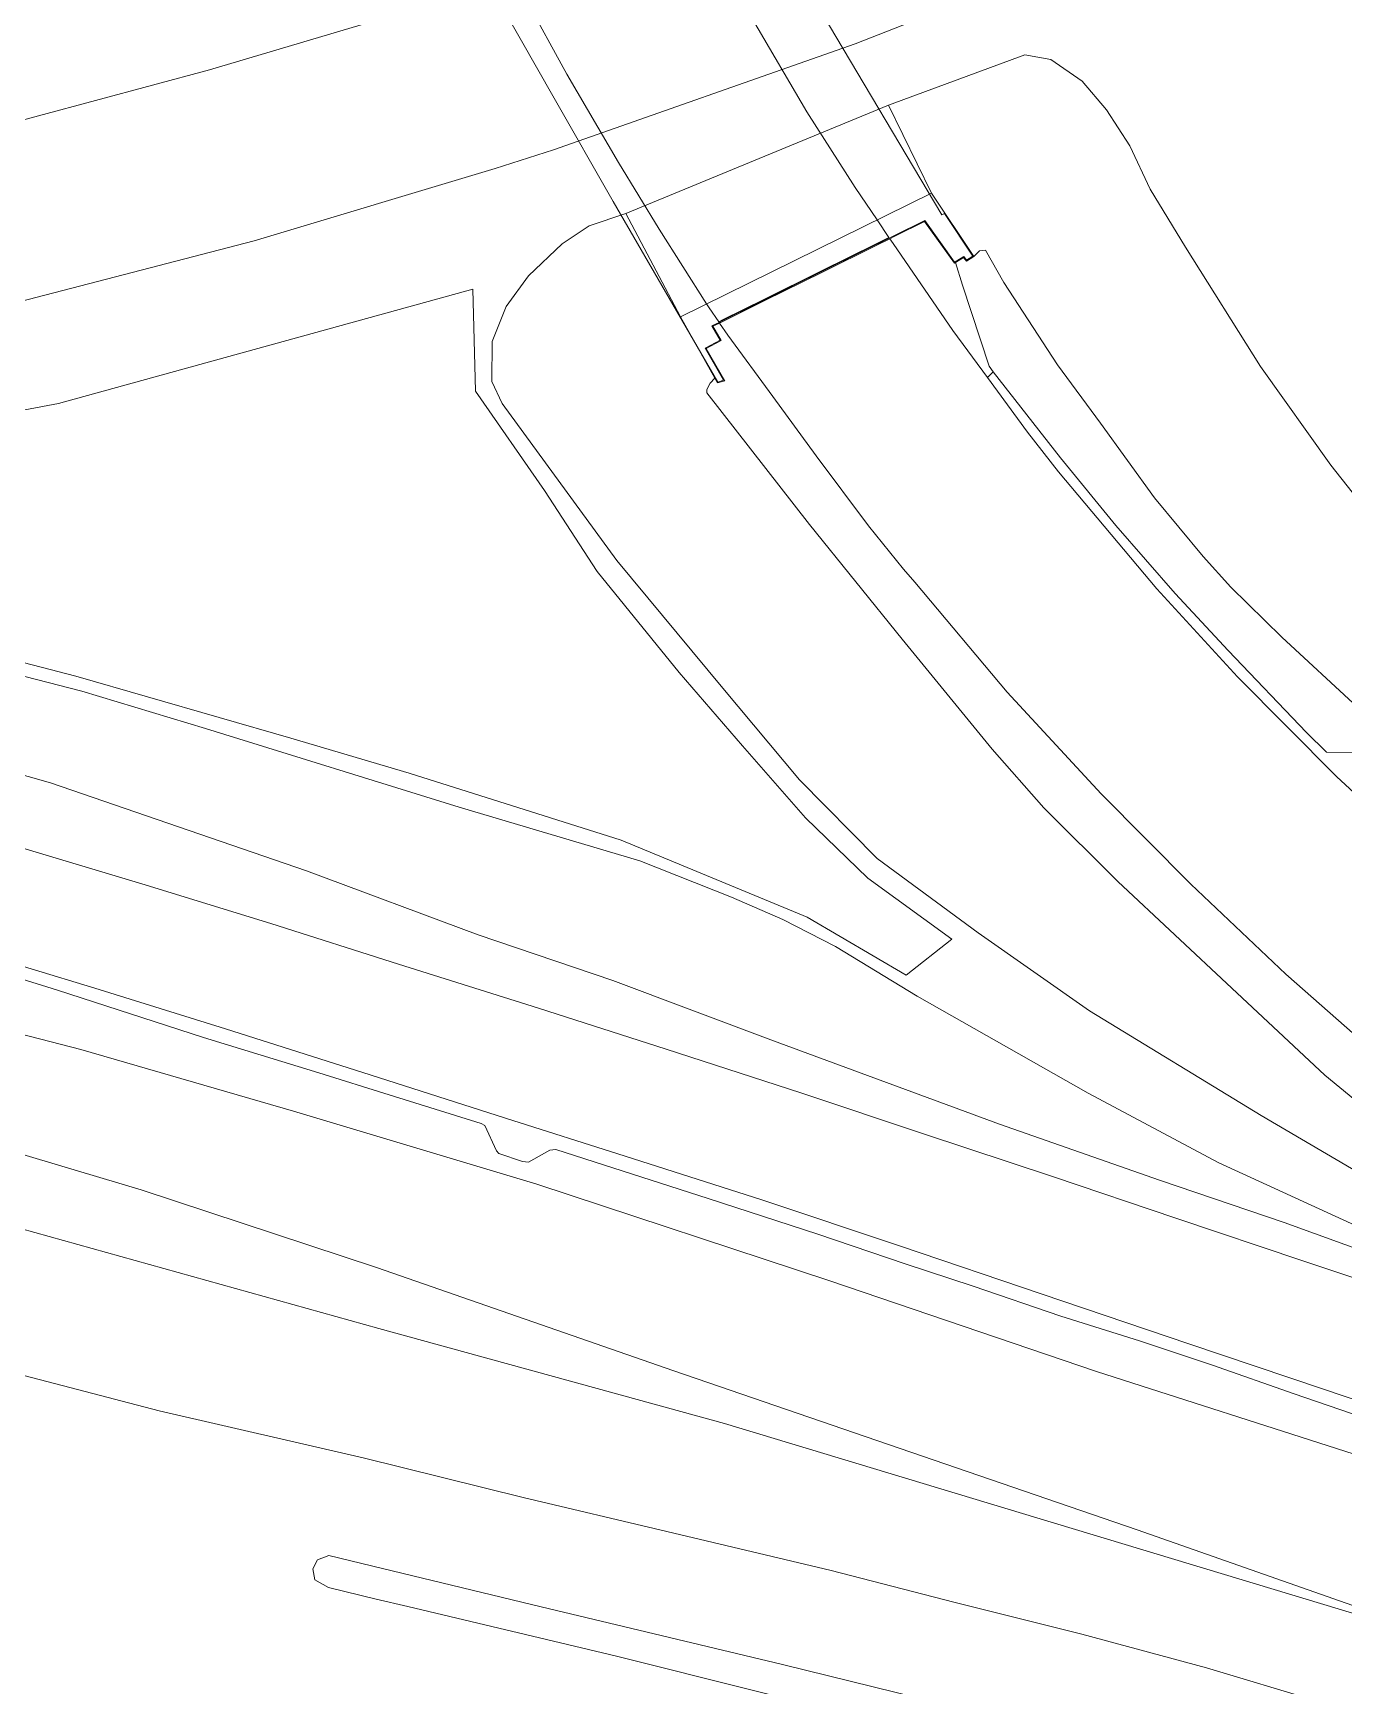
# Model space of a CAD drawing. Header units: metres. Extents: x 112942 to 118371, y 496117 to 499046.
# Drawn here: x 117725.7 to 117808, y 496378.5 to 496482.3 of the extents above; entities that cross this region are included whole.
import ezdxf

# ---------------------------------------------------------------- set-up
doc = ezdxf.new("R2010")
doc.units = ezdxf.units.M
doc.layers.add('B-WE-OG-TOPOKAART-G', color=253, linetype='Continuous', lineweight=18)

msp = doc.modelspace()

# ---------------------------------------------------------------- linework, layer by layer
at = {"layer": 'B-WE-OG-TOPOKAART-G'}
for points in [[(117948.665, 496596.35, 0.094), (117937.441, 496588.56, 0.05), (117924.191, 496579.341, 0.032), (117920.12, 496576.515, 0.038), (117893.197, 496557.846, 0.038), (117879.973, 496548.741, 0.017), (117868.041, 496540.801, 0.061), (117861.548, 496536.628, 0.073), (117848.542, 496528.596, 0.136), (117839.699, 496523.347, 0.216), (117826.535, 496516.046, 0.307), (117813.34, 496509.291, 0.371), (117800.651, 496503.282, 0.399), (117786.541, 496497.108, 0.429), (117771.973, 496491.475, 0.411), (117753.746, 496485.069, 0.456), (117750.728, 496484.077, 0.383), (117736.82, 496479.966, 0.432), (117722.484, 496476.103, 0.419)], [(117722.484, 496476.103, 0.419), (117736.82, 496479.966, 0.432), (117750.728, 496484.077, 0.383), (117753.746, 496485.069, 0.456), (117771.973, 496491.475, 0.411), (117786.541, 496497.108, 0.429), (117800.651, 496503.282, 0.399), (117813.34, 496509.291, 0.371), (117826.535, 496516.046, 0.307), (117839.699, 496523.347, 0.216), (117848.542, 496528.596, 0.136), (117861.548, 496536.628, 0.073), (117868.041, 496540.801, 0.061), (117879.973, 496548.741, 0.017), (117893.197, 496557.846, 0.038), (117920.12, 496576.515, 0.038), (117924.191, 496579.341, 0.032), (117937.441, 496588.56, 0.05), (117948.665, 496596.35, 0.094)], [(117724.871, 496465.388, 0.807), (117739.623, 496469.225, 0.798), (117754.746, 496473.761, 0.738), (117758.425, 496474.937, 0.703), (117777.348, 496481.589, 0.703), (117791.626, 496487.205, 0.745)], [(117791.626, 496487.205, 0.745), (117777.348, 496481.589, 0.703), (117758.425, 496474.937, 0.703), (117754.746, 496473.761, 0.738), (117739.623, 496469.225, 0.798), (117724.871, 496465.388, 0.807)], [(117779.475, 496469.444, 6.517), (117778.667, 496469.043, 6.559), (117775.205, 496467.328, 6.714), (117771.668, 496465.575, 6.895), (117769.034, 496464.27, 7.027), (117768.787, 496464.148, 7.004), (117768.188, 496465.022, 7.004), (117768.028, 496465.273, 7.006), (117765.046, 496469.951, 7.036), (117762.496, 496474.137, 7.059), (117759.263, 496479.696, 7.067), (117756.641, 496484.48, 7.072)], [(117775.279, 496483.495, 6.65), (117782.798, 496470.854, 6.623), (117782.968, 496470.95, 6.62), (117784.742, 496468.255, 6.494), (117784.35, 496468.016, 6.461), (117784.172, 496468.239, 6.461), (117783.625, 496467.907, 6.457), (117783.593, 496467.888, 6.476), (117781.721, 496470.501, 6.476), (117779.826, 496469.562, 6.538), (117769.056, 496464.225, 7.027), (117768.814, 496464.108, 7), (117768.355, 496463.887, 7.216), (117768.871, 496462.991, 7.174), (117767.938, 496462.486, 7.067), (117769.09, 496460.475, 7.055), (117768.731, 496460.365, 7.328), (117762.163, 496471.7, 7.136), (117758.458, 496478.176, 7.166), (117755.301, 496483.734, 7.214)], [(117770.902, 496483.137, 6.569), (117774.327, 496477.332, 6.555), (117777.346, 496472.581, 6.54), (117778.733, 496470.537, 6.525), (117779.475, 496469.444, 6.517)], [(117811.85, 496449.261, 0.878), (117807.204, 496455.137, 0.89), (117802.789, 496461.339, 0.824), (117798.086, 496468.822, 0.743), (117795.879, 496472.466, 0.74), (117794.597, 496475.179, 0.683), (117793.139, 496477.442, 0.71), (117791.593, 496479.238, 0.713), (117789.639, 496480.598, 0.734), (117787.998, 496480.904, 0.698), (117779.438, 496477.732, 0.626), (117762.949, 496470.945, 0.652), (117760.664, 496470.157, 0.73), (117758.961, 496469.033, 0.715), (117756.849, 496467.026, 0.82), (117755.447, 496465.101, 0.931), (117754.559, 496462.913, 0.967), (117754.555, 496460.403, 1.063), (117755.2, 496459.01, 1.03), (117762.389, 496449.158, 1.231), (117769.053, 496441.16, 1.408), (117773.866, 496435.394, 1.591), (117778.743, 496430.456, 1.921), (117785.081, 496425.787, 2.611), (117792.054, 496420.907, 3.412), (117802.844, 496414.323, 4.543), (117810.068, 496410.091, 5.155)], [(117808.875, 496439.953, 6.08), (117804.143, 496444.355, 6.173), (117800.931, 496447.487, 6.299), (117799.19, 496449.42, 6.314), (117796.149, 496453.092, 6.38), (117792.759, 496457.79, 6.425), (117790.047, 496461.437, 6.473), (117786.693, 496466.603, 6.443), (117785.528, 496468.633, 6.443), (117785.151, 496468.593, 6.476), (117784.812, 496468.239, 6.494), (117782.137, 496472.211, 4.501), (117779.438, 496477.732, 0.626), (117787.998, 496480.904, 0.698), (117789.639, 496480.598, 0.734), (117791.593, 496479.238, 0.713), (117793.139, 496477.442, 0.71), (117794.597, 496475.179, 0.683), (117795.879, 496472.466, 0.74), (117798.086, 496468.822, 0.743), (117802.789, 496461.339, 0.824), (117807.204, 496455.137, 0.89), (117811.85, 496449.261, 0.878)], [(117779.438, 496477.732, 0.626), (117782.137, 496472.211, 4.501), (117766.387, 496464.466, 5.248), (117762.949, 496470.945, 0.652), (117779.438, 496477.732, 0.626)], [(117784.812, 496468.239, 6.494), (117784.338, 496467.95, 6.461), (117784.16, 496468.173, 6.461), (117783.651, 496467.864, 6.457), (117783.579, 496467.821, 6.476), (117781.705, 496470.437, 6.476), (117779.848, 496469.517, 6.538), (117779.532, 496469.36, 6.516), (117778.723, 496468.96, 6.558), (117775.261, 496467.244, 6.713), (117771.727, 496465.493, 6.894), (117769.078, 496464.18, 7.027), (117768.843, 496464.066, 7.003), (117768.425, 496463.865, 7.216), (117768.94, 496462.972, 7.174), (117768.007, 496462.466, 7.067), (117769.165, 496460.446, 7.055), (117768.708, 496460.306, 7.328), (117768.535, 496460.605, 6.943), (117766.387, 496464.466, 5.248), (117782.137, 496472.211, 4.501), (117784.812, 496468.239, 6.494)], [(117810.068, 496410.091, 5.155), (117802.844, 496414.323, 4.543), (117792.054, 496420.907, 3.412), (117785.081, 496425.787, 2.611), (117778.743, 496430.456, 1.921), (117773.866, 496435.394, 1.591), (117769.053, 496441.16, 1.408), (117762.389, 496449.158, 1.231), (117755.2, 496459.01, 1.03), (117754.555, 496460.403, 1.063), (117754.559, 496462.913, 0.967), (117755.447, 496465.101, 0.931), (117756.849, 496467.026, 0.82), (117758.961, 496469.033, 0.715), (117760.664, 496470.157, 0.73), (117762.949, 496470.945, 0.652)], [(117762.949, 496470.945, 0.652), (117766.387, 496464.466, 5.248), (117768.535, 496460.605, 6.943), (117768.253, 496460.293, 6.943), (117768.045, 496459.893, 6.958), (117768.05, 496459.679, 6.982), (117774.497, 496451.414, 7.039), (117780.313, 496444.231, 6.871), (117785.954, 496437.314, 6.7), (117789.192, 496433.645, 6.697), (117793.848, 496429.024, 6.67), (117800.987, 496422.316, 6.598), (117806.844, 496416.865, 6.454), (117810.955, 496413.465, 6.355)], [(117783.651, 496467.864, 6.457), (117784.094, 496466.442, 6.469), (117785.767, 496461.365, 6.52), (117786.013, 496460.998, 6.52), (117785.657, 496460.653, 6.414), (117783.493, 496463.605, 6.452), (117779.733, 496469.064, 6.514), (117779.532, 496469.36, 6.516), (117779.848, 496469.517, 6.538), (117781.705, 496470.437, 6.476), (117783.579, 496467.821, 6.476), (117783.651, 496467.864, 6.457)], [(117810.823, 496417.532, 6.278), (117804.385, 496423.205, 6.379), (117798.422, 496428.841, 6.472), (117792.792, 496434.517, 6.564), (117786.897, 496440.9, 6.696), (117781.107, 496447.796, 6.836), (117780.391, 496448.627, 6.849), (117778.193, 496451.329, 6.876), (117774.905, 496455.736, 6.922), (117772.179, 496459.447, 6.95), (117769.36, 496463.311, 7.003), (117768.843, 496464.066, 7.003), (117769.078, 496464.18, 7.027), (117771.727, 496465.493, 6.894), (117775.261, 496467.244, 6.713), (117778.723, 496468.96, 6.558), (117779.532, 496469.36, 6.516), (117779.733, 496469.064, 6.514)], [(117779.733, 496469.064, 6.514), (117783.493, 496463.605, 6.452), (117785.657, 496460.653, 6.414), (117788.175, 496457.218, 6.369), (117790.115, 496454.73, 6.333), (117796.295, 496447.394, 6.217), (117801.351, 496441.863, 6.091), (117807.564, 496435.6, 5.955), (117814.552, 496429.141, 5.837)], [(117809.045, 496437.095, 5.924), (117806.944, 496437.137, 5.975), (117805.689, 496438.368, 5.984), (117800.764, 496443.504, 6.196), (117797.432, 496447.094, 6.28), (117793.715, 496451.366, 6.361), (117790.243, 496455.602, 6.448), (117786.013, 496460.998, 6.52), (117785.767, 496461.365, 6.52), (117784.094, 496466.442, 6.469), (117783.651, 496467.864, 6.457), (117784.16, 496468.173, 6.461), (117784.338, 496467.95, 6.461), (117784.812, 496468.239, 6.494), (117785.151, 496468.593, 6.476), (117785.528, 496468.633, 6.443), (117786.693, 496466.603, 6.443), (117790.047, 496461.437, 6.473), (117792.759, 496457.79, 6.425), (117796.149, 496453.092, 6.38), (117799.19, 496449.42, 6.314), (117800.931, 496447.487, 6.299), (117804.143, 496444.355, 6.173), (117808.875, 496439.953, 6.08)], [(117714.316, 496445.568, 1.379), (117728.432, 496441.895, 1.325), (117741.927, 496438.014, 1.376), (117749.353, 496435.817, 1.433), (117762.667, 496431.61, 1.388), (117774.341, 496426.782, 1.64), (117780.555, 496423.129, 2.426), (117783.414, 496425.39, 2.501), (117778.14, 496429.231, 2.069), (117774.228, 496433.014, 1.67), (117770.278, 496437.535, 1.508), (117766.297, 496442.134, 1.373), (117761.162, 496448.472, 1.331), (117757.848, 496453.548, 1.331), (117753.513, 496459.796, 1.331), (117753.344, 496466.183, 1.01), (117727.353, 496459.025, 0.965), (117711.186, 496455.985, 1.082)], [(117783.414, 496425.39, 2.501), (117780.555, 496423.129, 2.426), (117774.341, 496426.782, 1.64), (117762.667, 496431.61, 1.388), (117749.353, 496435.817, 1.433), (117741.927, 496438.014, 1.376), (117728.432, 496441.895, 1.325), (117714.316, 496445.568, 1.379), (117711.475, 496446.005, 1.346), (117711.186, 496455.985, 1.082), (117727.353, 496459.025, 0.965), (117753.344, 496466.183, 1.01), (117753.513, 496459.796, 1.331), (117757.848, 496453.548, 1.331), (117761.162, 496448.472, 1.331), (117766.297, 496442.134, 1.373), (117770.278, 496437.535, 1.508), (117774.228, 496433.014, 1.67), (117778.14, 496429.231, 2.069), (117783.414, 496425.39, 2.501)], [(117810.955, 496413.465, 6.355), (117806.844, 496416.865, 6.454), (117800.987, 496422.316, 6.598), (117793.848, 496429.024, 6.67), (117789.192, 496433.645, 6.697), (117785.954, 496437.314, 6.7), (117780.313, 496444.231, 6.871), (117774.497, 496451.414, 7.039), (117768.05, 496459.679, 6.982), (117768.045, 496459.893, 6.958), (117768.253, 496460.293, 6.943), (117768.535, 496460.605, 6.943), (117768.708, 496460.306, 7.328), (117769.165, 496460.446, 7.055), (117768.007, 496462.466, 7.067), (117768.94, 496462.972, 7.174), (117768.425, 496463.865, 7.216), (117768.843, 496464.066, 7.003), (117769.36, 496463.311, 7.003), (117772.179, 496459.447, 6.95), (117774.905, 496455.736, 6.922), (117778.193, 496451.329, 6.876), (117780.391, 496448.627, 6.849), (117781.107, 496447.796, 6.836), (117786.897, 496440.9, 6.696), (117792.792, 496434.517, 6.564), (117798.422, 496428.841, 6.472), (117804.385, 496423.205, 6.379), (117810.823, 496417.532, 6.278)], [(117814.552, 496429.141, 5.837), (117807.564, 496435.6, 5.955), (117801.351, 496441.863, 6.091), (117796.295, 496447.394, 6.217), (117790.115, 496454.73, 6.333), (117788.175, 496457.218, 6.369), (117785.657, 496460.653, 6.414), (117786.013, 496460.998, 6.52), (117790.243, 496455.602, 6.448), (117793.715, 496451.366, 6.361), (117797.432, 496447.094, 6.28), (117800.764, 496443.504, 6.196), (117805.689, 496438.368, 5.984), (117806.944, 496437.137, 5.975), (117809.045, 496437.095, 5.924)], [(117720.977, 496442.969, 1.214), (117728.811, 496440.957, 1.244), (117736.581, 496438.611, 1.301), (117752.487, 496433.681, 1.355), (117763.834, 496430.315, 1.292), (117769.581, 496428.04, 1.352), (117772.81, 496426.631, 1.424), (117776.111, 496424.946, 1.664), (117781.237, 496421.819, 2.411), (117791.975, 496415.734, 3.746), (117800.179, 496411.367, 4.613), (117808.988, 496407.328, 5.312), (117818.736, 496402.513, 5.807), (117813.811, 496404.169, 5.882), (117804.276, 496407.608, 5.891), (117796.457, 496410.264, 5.888), (117786.404, 496413.791, 5.84), (117772.227, 496419.013, 5.798), (117762.133, 496422.804, 5.636), (117753.691, 496425.674, 5.468), (117742.911, 496429.692, 5.234), (117726.843, 496435.215, 4.763), (117717.296, 496437.917, 4.445)], [(117717.296, 496437.917, 4.445), (117726.843, 496435.215, 4.763), (117742.911, 496429.692, 5.234), (117753.691, 496425.674, 5.468), (117762.133, 496422.804, 5.636), (117772.227, 496419.013, 5.798), (117786.404, 496413.791, 5.84), (117796.457, 496410.264, 5.888), (117804.276, 496407.608, 5.891), (117813.811, 496404.169, 5.882), (117818.736, 496402.513, 5.807), (117808.988, 496407.328, 5.312), (117800.179, 496411.367, 4.613), (117791.975, 496415.734, 3.746), (117781.237, 496421.819, 2.411), (117776.111, 496424.946, 1.664), (117772.81, 496426.631, 1.424), (117769.581, 496428.04, 1.352), (117763.834, 496430.315, 1.292), (117752.487, 496433.681, 1.355), (117736.581, 496438.611, 1.301), (117728.811, 496440.957, 1.244), (117720.977, 496442.969, 1.214)], [(117813.412, 496402.541, 5.883), (117805.461, 496405.211, 5.873), (117797.491, 496407.884, 5.848), (117789.793, 496410.469, 5.823), (117781.65, 496413.173, 5.774), (117773.948, 496415.745, 5.701), (117765.485, 496418.502, 5.606), (117757.485, 496421.067, 5.487), (117748.694, 496423.833, 5.314), (117740.668, 496426.387, 5.131), (117732.57, 496428.876, 4.974), (117724.68, 496431.238, 4.728)], [(117724.68, 496431.238, 4.728), (117732.57, 496428.876, 4.974), (117740.668, 496426.387, 5.131), (117748.694, 496423.833, 5.314), (117757.485, 496421.067, 5.487), (117765.485, 496418.502, 5.606), (117773.948, 496415.745, 5.701), (117781.65, 496413.173, 5.774), (117789.793, 496410.469, 5.823), (117797.491, 496407.884, 5.848), (117805.461, 496405.211, 5.873), (117813.412, 496402.541, 5.883)], [(117720.763, 496424.229, 4.552), (117727.29, 496422.205, 4.747), (117736.439, 496419.217, 4.975), (117743.686, 496417.014, 5.101), (117748.094, 496415.619, 5.197), (117753.885, 496413.826, 5.329), (117754.101, 496413.697, 5.338), (117754.842, 496412.117, 5.386), (117754.988, 496411.942, 5.386), (117756.463, 496411.443, 5.392), (117756.838, 496411.408, 5.392), (117758.179, 496412.154, 5.389), (117758.562, 496412.194, 5.389), (117768.127, 496409.11, 5.539), (117775.01, 496406.871, 5.593), (117780.494, 496405.015, 5.674), (117784.756, 496403.614, 5.701), (117790.254, 496401.741, 5.728), (117795.192, 496400.184, 5.77), (117799.78, 496398.653, 5.791), (117804.918, 496396.861, 5.77), (117812.11, 496394.382, 5.731)], [(117812.11, 496394.382, 5.731), (117804.918, 496396.861, 5.77), (117799.78, 496398.653, 5.791), (117795.192, 496400.184, 5.77), (117790.254, 496401.741, 5.728), (117784.756, 496403.614, 5.701), (117780.494, 496405.015, 5.674), (117775.01, 496406.871, 5.593), (117768.127, 496409.11, 5.539), (117758.562, 496412.194, 5.389), (117758.179, 496412.154, 5.389), (117756.838, 496411.408, 5.392), (117756.463, 496411.443, 5.392), (117754.988, 496411.942, 5.386), (117754.842, 496412.117, 5.386), (117754.101, 496413.697, 5.338), (117753.885, 496413.826, 5.329), (117748.094, 496415.619, 5.197), (117743.686, 496417.014, 5.101), (117736.439, 496419.217, 4.975), (117727.29, 496422.205, 4.747), (117720.763, 496424.229, 4.552)], [(117721.622, 496424.738, 4.509), (117729.625, 496422.314, 4.745), (117737.823, 496419.766, 4.96), (117746.919, 496416.877, 5.142), (117755.412, 496414.171, 5.282), (117762.91, 496411.768, 5.4), (117771.485, 496409.026, 5.539), (117780.199, 496406.118, 5.635), (117789.086, 496403.124, 5.683), (117798.298, 496400.003, 5.717), (117806.682, 496397.171, 5.704), (117814.529, 496394.527, 5.69), (117822.827, 496391.606, 5.642), (117831.302, 496388.657, 5.545), (117839.456, 496385.765, 5.465), (117844.985, 496383.766, 5.389)], [(117814.529, 496394.527, 5.69), (117806.682, 496397.171, 5.704), (117798.298, 496400.003, 5.717), (117789.086, 496403.124, 5.683), (117780.199, 496406.118, 5.635), (117771.485, 496409.026, 5.539), (117762.91, 496411.768, 5.4), (117755.412, 496414.171, 5.282), (117746.919, 496416.877, 5.142), (117737.823, 496419.766, 4.96), (117729.625, 496422.314, 4.745), (117721.622, 496424.738, 4.509)], [(117840.564, 496381.258, 5.376), (117840.321, 496381.12, 4.563), (117830.645, 496375.632, 0.425), (117825.528, 496377.621, 0.413), (117811.326, 496382.612, 0.598), (117795.051, 496388.325, 0.22), (117765.972, 496398.295, 0.253), (117747.306, 496404.796, 0.376), (117732.538, 496409.657, 0.355), (117714.713, 496414.973, 0.361), (117712.348, 496415.829, 0.399), (117712.142, 496422.956, 4.255), (117719.079, 496420.958, 4.51), (117728.739, 496418.464, 4.786), (117742.1, 496414.606, 5.038), (117757.376, 496410.017, 5.347), (117775.773, 496403.948, 5.59), (117792.496, 496398.258, 5.704), (117808.679, 496393.079, 5.716), (117826.68, 496386.514, 5.567), (117837.501, 496382.572, 5.417), (117840.564, 496381.258, 5.376)], [(117808.679, 496393.079, 5.716), (117792.496, 496398.258, 5.704), (117775.773, 496403.948, 5.59), (117757.376, 496410.017, 5.347), (117742.1, 496414.606, 5.038), (117728.739, 496418.464, 4.786), (117719.079, 496420.958, 4.51)], [(117712.348, 496415.829, 0.399), (117714.713, 496414.973, 0.361), (117732.538, 496409.657, 0.355), (117747.306, 496404.796, 0.376), (117765.972, 496398.295, 0.253), (117795.051, 496388.325, 0.22), (117811.326, 496382.612, 0.598), (117825.528, 496377.621, 0.413), (117830.645, 496375.632, 0.425), (117828.466, 496374.395, 0.548), (117825.536, 496375.948, 0.547), (117810.798, 496382.42, 0.554), (117769.148, 496394.991, 0.325), (117747.455, 496400.959, 0.4), (117719.532, 496408.735, 0.415), (117712.492, 496410.862, 0.189), (117712.348, 496415.829, 0.399)], [(117712.492, 496410.862, 0.189), (117719.532, 496408.735, 0.415), (117747.455, 496400.959, 0.4), (117769.148, 496394.991, 0.325), (117810.798, 496382.42, 0.554), (117825.536, 496375.948, 0.547), (117828.466, 496374.395, 0.548), (117822.083, 496370.774, 0.39), (117820.616, 496371.623, 0.407), (117815.818, 496373.83, 0.47), (117810.956, 496375.905, 0.473), (117806.37, 496377.568, 0.437), (117799.404, 496379.665, 0.42), (117791.575, 496381.766, 0.37), (117783.549, 496383.775, 0.333), (117775.841, 496385.769, 0.273), (117765.525, 496388.228, 0.27), (117756.521, 496390.35, 0.26), (117746.465, 496392.851, 0.2), (117733.658, 496395.789, 0.13), (117719.153, 496399.584, 0.063), (117712.777, 496401.006, 0.073), (117712.492, 496410.862, 0.189)], [(117719.153, 496399.584, 0.063), (117733.658, 496395.789, 0.13), (117746.465, 496392.851, 0.2), (117756.521, 496390.35, 0.26), (117765.525, 496388.228, 0.27), (117775.841, 496385.769, 0.273), (117783.549, 496383.775, 0.333), (117791.575, 496381.766, 0.37), (117799.404, 496379.665, 0.42), (117806.37, 496377.568, 0.437)], [(117814.664, 496366.566, 0.202), (117812.128, 496365.127, 0.27), (117811.271, 496365.586, 0.273), (117805.236, 496368.254, 0.263), (117798.026, 496371.058, 0.27), (117790.788, 496373.146, 0.233), (117779.49, 496376.108, 0.197), (117762.38, 496380.399, 0.203), (117749.28, 496383.505, 0.23), (117747.29, 496383.98, 0.246), (117744.291, 496384.695, 0.27), (117743.44, 496385.194, 0.297), (117743.32, 496385.878, 0.297), (117743.594, 496386.442, 0.297), (117744.315, 496386.711, 0.28), (117747.692, 496385.897, 0.269), (117757.65, 496383.498, 0.237), (117772.791, 496379.862, 0.27), (117785.626, 496376.719, 0.273), (117795.902, 496373.904, 0.293), (117804.196, 496371.112, 0.25), (117810.612, 496368.523, 0.237), (117814.664, 496366.566, 0.202)], [(117785.626, 496376.719, 0.273), (117772.791, 496379.862, 0.27), (117757.65, 496383.498, 0.237), (117747.692, 496385.897, 0.269), (117744.315, 496386.711, 0.28), (117743.594, 496386.442, 0.297), (117743.32, 496385.878, 0.297), (117743.44, 496385.194, 0.297), (117744.291, 496384.695, 0.27), (117747.29, 496383.98, 0.246), (117749.28, 496383.505, 0.23), (117762.38, 496380.399, 0.203), (117779.49, 496376.108, 0.197)]]:
    msp.add_polyline3d(points, dxfattribs=at)

doc.saveas('drawing.dxf')
